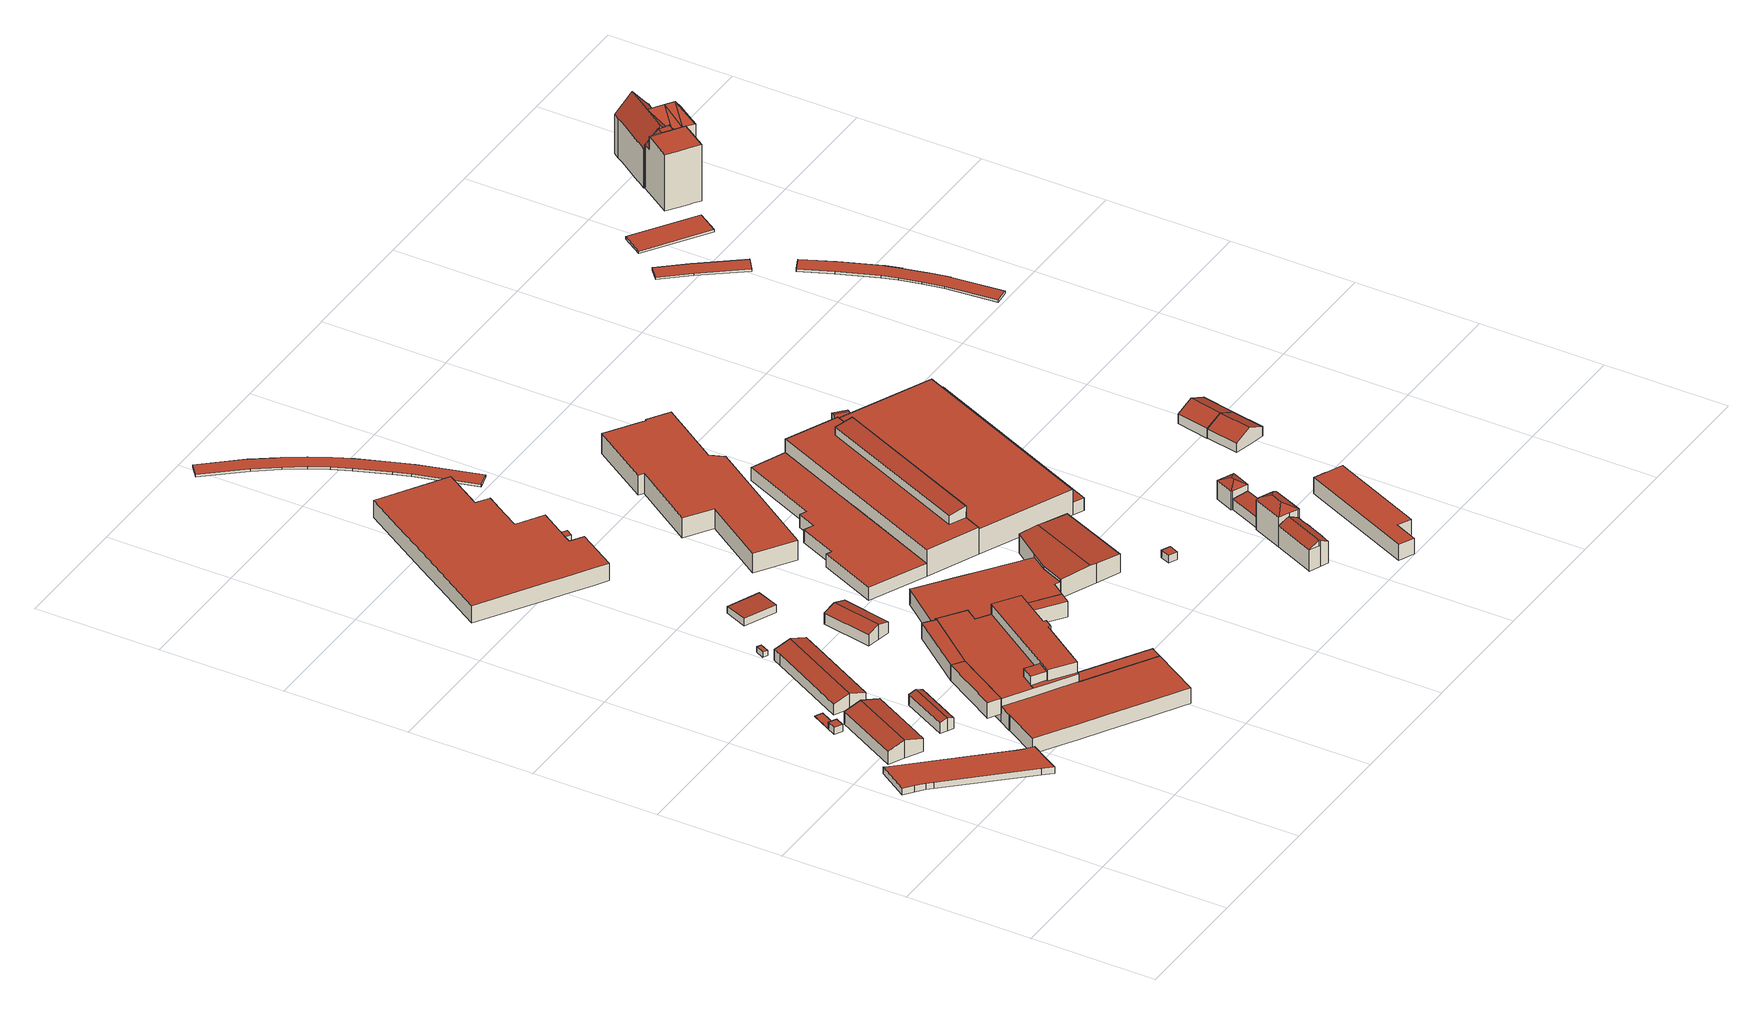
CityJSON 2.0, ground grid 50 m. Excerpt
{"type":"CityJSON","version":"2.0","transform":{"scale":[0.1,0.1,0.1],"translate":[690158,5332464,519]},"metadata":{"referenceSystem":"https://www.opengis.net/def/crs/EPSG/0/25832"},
"CityObjects":{
"building1":{"type":"Building","attributes":{"Gemeindeschluessel":"09162000","HoeheDach":"523.817","HoeheGrund":"521.125","Methode":"1000","NiedrigsteTraufeDesGebaeudes":"523.817","Geometrietyp2DReferenz":"3000","function":"51009_1610","roofType":"1000","measuredHeight":2.69},"geometry":[{"type":"MultiSurface","lod":"2","boundaries":[[[0,1,2,3]],[[4,5,6,7,8,9]],[[10,11,12,13]],[[14,15,16,17]],[[5,4,18,19,20,14,17,10,13,21,22,0,3,23,6]],[[3,2,24,23]],[[20,25,15,14]],[[19,26,25,20]],[[16,15,25,26,27,9,8,7,24,2,1,28,29,12,11]],[[23,24,7,6]],[[21,29,28,22]],[[18,4,9,27,26,19]],[[17,16,11,10]],[[22,28,1,0]],[[13,12,29,21]]],"semantics":{"surfaces":[{"type":"WallSurface"},{"type":"GroundSurface"},{"type":"RoofSurface"}],"values":[0,0,0,0,1,0,0,0,2,0,0,0,0,0,0]}}]},
"building2":{"type":"Building","attributes":{"Gemeindeschluessel":"09162000","HoeheDach":"531.596","HoeheGrund":"523.796","Methode":"1000","NiedrigsteTraufeDesGebaeudes":"529.296","Geometrietyp2DReferenz":"3000","function":"31001_2000","roofType":"3100","measuredHeight":7.8,"storeysAboveGround":1},"geometry":[{"type":"MultiSurface","lod":"2","boundaries":[[[30,31,32,33]],[[33,32,34,35]],[[36,37,38,39]],[[38,37,34,32]],[[35,34,37,36]],[[31,40,38,32]],[[39,41,30,33,35,36]],[[41,40,31,30]],[[39,38,40,41]]],"semantics":{"surfaces":[{"type":"WallSurface"},{"type":"RoofSurface"},{"type":"GroundSurface"}],"values":[0,0,0,1,0,1,2,0,0]}}]},
"building3":{"type":"Building","attributes":{"Gemeindeschluessel":"09162000","HoeheDach":"527.045","HoeheGrund":"523.900","Methode":"9999","NiedrigsteTraufeDesGebaeudes":"524.150","Geometrietyp2DReferenz":"3000","function":"31001_2000","roofType":"1000","measuredHeight":3.15},"geometry":[{"type":"MultiSurface","lod":"2","boundaries":[[[42,43,44,45,46,47]],[[47,46,48,49]],[[50,51,45,44]],[[44,43,52,50]],[[49,53,42,47]],[[53,52,43,42]],[[49,48,51,50,52,53]],[[46,45,51,48]]],"semantics":{"surfaces":[{"type":"WallSurface"},{"type":"RoofSurface"},{"type":"GroundSurface"}],"values":[0,0,0,1,2,0,0,1]}}]},
"building4":{"type":"Building","attributes":{"Gemeindeschluessel":"09162000","HoeheDach":"529.094","HoeheGrund":"523.694","Methode":"1000","NiedrigsteTraufeDesGebaeudes":"528.094","Geometrietyp2DReferenz":"3000","function":"31001_2000","roofType":"3100","measuredHeight":5.4,"storeysAboveGround":1},"geometry":[{"type":"MultiSurface","lod":"2","boundaries":[[[54,55,56,57]],[[58,56,55,59]],[[60,61,58,59,62,63]],[[63,57,64,60]],[[56,65,64,57]],[[61,65,56,58]],[[62,54,57,63]],[[60,64,65,61]],[[59,55,54,62]]],"semantics":{"surfaces":[{"type":"RoofSurface"},{"type":"WallSurface"},{"type":"GroundSurface"}],"values":[0,1,2,1,0,1,1,1,1]}}]},
"building5":{"type":"Building","attributes":{"Gemeindeschluessel":"09162000","HoeheDach":"530.430","HoeheGrund":"523.831","Methode":"2000","NiedrigsteTraufeDesGebaeudes":"528.263","Geometrietyp2DReferenz":"3000","function":"31001_2000","roofType":"3100","measuredHeight":6.6,"storeysAboveGround":1},"geometry":[{"type":"MultiSurface","lod":"2","boundaries":[[[66,67,68,69,70,71,72,73]],[[66,73,74,75,76]],[[71,77,78,72]],[[67,79,80,68]],[[74,78,77,81,75]],[[72,78,74,73]],[[81,77,71,70,69,82]],[[79,76,75,81,82,80]],[[79,67,66,76]],[[68,80,82,69]]],"semantics":{"surfaces":[{"type":"GroundSurface"},{"type":"WallSurface"},{"type":"RoofSurface"}],"values":[0,1,1,1,2,1,1,2,1,1]}}]},
"building6":{"type":"Building","attributes":{"Gemeindeschluessel":"09162000","HoeheDach":"529.901","HoeheGrund":"523.280","Methode":"1000","NiedrigsteTraufeDesGebaeudes":"529.901","Geometrietyp2DReferenz":"3000","function":"51009_1610","roofType":"1000","measuredHeight":6.62},"geometry":[{"type":"MultiSurface","lod":"2","boundaries":[[[83,84,85,86,87,88]],[[89,86,85,90]],[[88,87,86,89,91,92]],[[90,85,84,93]],[[93,94,92,91,89,90]],[[94,93,84,83,88,92]]],"semantics":{"surfaces":[{"type":"RoofSurface"},{"type":"WallSurface"},{"type":"GroundSurface"}],"values":[0,1,1,1,2,1]}}]},
"building7":{"type":"Building","attributes":{"Gemeindeschluessel":"09162000","HoeheDach":"526.306","HoeheGrund":"523.980","Methode":"3100","NiedrigsteTraufeDesGebaeudes":"526.306","Geometrietyp2DReferenz":"3000","function":"31001_2000","roofType":"1000","measuredHeight":2.33},"geometry":[{"type":"MultiSurface","lod":"2","boundaries":[[[95,96,97,98]],[[99,100,96,95]],[[100,101,97,96]],[[102,99,95,98]],[[101,102,98,97]],[[102,101,100,99]]],"semantics":{"surfaces":[{"type":"GroundSurface"},{"type":"WallSurface"},{"type":"RoofSurface"}],"values":[0,1,1,1,1,2]}}]},
"building8":{"type":"Building","attributes":{"Gemeindeschluessel":"09162000","HoeheDach":"529.915","HoeheGrund":"523.300","Methode":"1000","NiedrigsteTraufeDesGebaeudes":"529.915","Geometrietyp2DReferenz":"3000","function":"51009_1610","roofType":"1000","measuredHeight":6.62},"geometry":[{"type":"MultiSurface","lod":"2","boundaries":[[[103,104,105,106,107,108]],[[86,109,108,107,110,89]],[[90,89,110,107,106,105]],[[85,104,103,108,109,86]],[[90,85,86,89]],[[105,104,85,90]]],"semantics":{"surfaces":[{"type":"WallSurface"},{"type":"GroundSurface"},{"type":"RoofSurface"}],"values":[0,0,1,2,0,0]}}]},
"building9":{"type":"Building","attributes":{"Gemeindeschluessel":"09162000","HoeheDach":"526.394","HoeheGrund":"519.720","Methode":"1000","NiedrigsteTraufeDesGebaeudes":"526.394","Geometrietyp2DReferenz":"3000","function":"51009_1610","roofType":"1000","measuredHeight":6.67},"geometry":[{"type":"MultiSurface","lod":"2","boundaries":[[[111,112,113,114]],[[115,116,117,118,119,120]],[[120,119,121,122]],[[118,117,123,113,112,121,119]],[[116,124,114,113,123,117]],[[124,116,115,120,122,111,114]],[[122,121,112,111]]],"semantics":{"surfaces":[{"type":"WallSurface"},{"type":"RoofSurface"},{"type":"GroundSurface"}],"values":[0,0,0,1,0,2,0]}}]},
"building10":{"type":"Building","attributes":{"Gemeindeschluessel":"09162000","HoeheDach":"533.976","HoeheGrund":"520.070","Methode":"1000","NiedrigsteTraufeDesGebaeudes":"533.976","Geometrietyp2DReferenz":"3000","function":"31001_9998","roofType":"1000","measuredHeight":13.91},"geometry":[{"type":"MultiSurface","lod":"2","boundaries":[[[125,126,127,128,129,130,131,132,133]],[[134,135,136,137,138,139,140,141,142]],[[130,137,136,131]],[[128,139,138,129]],[[131,136,135,132]],[[127,140,139,128]],[[126,141,140,127]],[[125,142,141,126]],[[129,138,137,130]],[[133,134,142,125]],[[132,135,134,133]]],"semantics":{"surfaces":[{"type":"GroundSurface"},{"type":"RoofSurface"},{"type":"WallSurface"}],"values":[0,1,2,2,2,2,2,2,2,2,2]}}]},
"building11":{"type":"Building","attributes":{"Gemeindeschluessel":"09162000","HoeheDach":"533.303","HoeheGrund":"519.836","Methode":"2000","NiedrigsteTraufeDesGebaeudes":"526.379","Geometrietyp2DReferenz":"3000","function":"31001_9998","roofType":"1000","measuredHeight":13.47,"storeysAboveGround":2},"geometry":[{"type":"MultiSurface","lod":"2","boundaries":[[[143,144,145,146,147]],[[148,149,150,151]],[[152,153,154,155,156,157,158,159,160,161,162,163,164,165]],[[145,166,167,168,169,170,171,172,173,146]],[[174,175,176,177]],[[178,179,180,181,182,183]],[[184,185,186,187]],[[188,189,190,181,182,181,180,191,192,193,194,195,196,197,198,199,200,201,202,203,204,205]],[[206,207,208,117,209,210,211,212,213,119]],[[214,204,203,215]],[[189,216,217,190]],[[218,219,215,203,202,201]],[[220,194,193,221]],[[222,223,184,187,224,148,151]],[[225,196,195,226]],[[227,228,229,223,222,151,150,145,144]],[[163,162,161,160,159,158,117,208,207,206,119,229,228,227,144,143,230,164]],[[231,197,196,225]],[[221,193,192,232]],[[225,226,220,221,232,233,179,178,183,178,234,235,186,185,236,213,212,211,210,209,157,156,155,154,153,152,165,237,147,146,173,172,171,170,238,239,240,214,215,219,218,241,242,243,231]],[[200,199,198,197,231,243,242,241,218,201]],[[244,216,189,188,205,245]],[[165,164,230,237]],[[179,233,232,192,191,180]],[[237,230,143,147]],[[224,187,186,235,234,178,183,182,181,246,247,175,174]],[[229,119,213,236,185,184,223]],[[169,248,249,245,205,204,214,240,239,238,170]],[[190,217,246,181]],[[250,176,175,247]],[[150,149,250,247,246,217,216,244,245,249,248,169,168,167,166,145]],[[224,174,177,149,148]],[[226,195,194,220]],[[209,117,158,157]],[[149,177,176,250]]],"semantics":{"surfaces":[{"type":"WallSurface"},{"type":"RoofSurface"},{"type":"GroundSurface"}],"values":[0,0,0,0,1,0,0,1,0,0,0,0,0,1,0,0,1,0,0,2,0,0,0,0,0,0,0,0,0,0,1,0,0,0,0]}}]},
"building12":{"type":"Building","attributes":{"Gemeindeschluessel":"09162000","HoeheDach":"530.030","HoeheGrund":"523.673","Methode":"2000","NiedrigsteTraufeDesGebaeudes":"528.350","Geometrietyp2DReferenz":"3000","function":"31001_2000","roofType":"3100","measuredHeight":6.36,"storeysAboveGround":1},"geometry":[{"type":"MultiSurface","lod":"2","boundaries":[[[251,252,253,254]],[[255,256,257,258,259,260]],[[257,261,251,258]],[[260,253,252,255]],[[256,262,261,257]],[[255,252,262,256]],[[259,254,253,260]],[[258,251,254,259]],[[261,262,252,251]]],"semantics":{"surfaces":[{"type":"RoofSurface"},{"type":"GroundSurface"},{"type":"WallSurface"}],"values":[0,1,2,2,2,2,2,2,0]}}]},
"building13":{"type":"Building","attributes":{"Gemeindeschluessel":"09162000","HoeheDach":"527.227","HoeheGrund":"524.027","Methode":"1000","NiedrigsteTraufeDesGebaeudes":"526.727","Geometrietyp2DReferenz":"3000","function":"31001_2000","roofType":"2100","measuredHeight":3.2,"storeysAboveGround":1},"geometry":[{"type":"MultiSurface","lod":"2","boundaries":[[[263,264,265,266]],[[267,268,264,263]],[[269,270,268,267]],[[266,265,270,269]],[[270,265,264,268]],[[267,263,266,269]]],"semantics":{"surfaces":[{"type":"WallSurface"},{"type":"RoofSurface"},{"type":"GroundSurface"}],"values":[0,0,0,0,1,2]}}]},
"building14":{"type":"Building","attributes":{"Gemeindeschluessel":"09162000","HoeheDach":"530.748","HoeheGrund":"523.430","Methode":"1000","NiedrigsteTraufeDesGebaeudes":"530.748","Geometrietyp2DReferenz":"3000","function":"31001_9998","roofType":"1000","measuredHeight":7.32},"geometry":[{"type":"MultiSurface","lod":"2","boundaries":[[[271,272,273,274,275,276,277,278]],[[279,280,281,282,283,284,278,277,276,275,285,286,287,288,289,290,291,292,293,294,295,296,297,298,299,300]],[[301,290,289,302]],[[303,304,305,306,282,281,280,279,300,307]],[[300,299,298,297,296,308,309,310,311,307]],[[312,283,282,306]],[[313,286,285,314]],[[291,315,316,292]],[[284,283,312,317,271,278]],[[316,318,319,294,293,292]],[[314,285,275,274]],[[319,318,316,315,301,302,320,321,313,314,274,273,272,271,317,312,306,305,304,303,307,311,310,309,308,322]],[[320,302,289,288]],[[308,296,295,322]],[[315,291,290,301]],[[321,287,286,313]],[[287,321,320,288]],[[322,295,294,319]]],"semantics":{"surfaces":[{"type":"WallSurface"},{"type":"RoofSurface"},{"type":"GroundSurface"}],"values":[0,1,0,0,0,0,0,0,0,0,0,2,0,0,0,0,0,0]}}]},
"building15":{"type":"Building","attributes":{"Gemeindeschluessel":"09162000","HoeheDach":"529.640","HoeheGrund":"523.609","Methode":"2000","NiedrigsteTraufeDesGebaeudes":"529.640","Geometrietyp2DReferenz":"3000","function":"31001_2000","roofType":"1000","measuredHeight":6.03},"geometry":[{"type":"MultiSurface","lod":"2","boundaries":[[[323,324,325,326]],[[327,328,329,330]],[[325,328,327,326]],[[324,329,328,325]],[[323,330,329,324]],[[326,327,330,323]]],"semantics":{"surfaces":[{"type":"GroundSurface"},{"type":"RoofSurface"},{"type":"WallSurface"}],"values":[0,1,2,2,2,2]}}]},
"building16":{"type":"Building","attributes":{"Gemeindeschluessel":"09162000","HoeheDach":"526.392","HoeheGrund":"519.900","Methode":"1000","NiedrigsteTraufeDesGebaeudes":"526.392","Geometrietyp2DReferenz":"3000","function":"51009_1610","roofType":"1000","measuredHeight":6.49},"geometry":[{"type":"MultiSurface","lod":"2","boundaries":[[[331,193,192,332,180]],[[333,334,335,336,337]],[[180,332,192,336,335,334]],[[337,193,331,333]],[[193,337,336,192]],[[333,331,180,334]]],"semantics":{"surfaces":[{"type":"RoofSurface"},{"type":"GroundSurface"},{"type":"WallSurface"}],"values":[0,1,2,2,2,2]}}]},
"building17":{"type":"Building","attributes":{"Gemeindeschluessel":"09162000","HoeheDach":"525.441","HoeheGrund":"523.562","Methode":"1000","NiedrigsteTraufeDesGebaeudes":"525.441","Geometrietyp2DReferenz":"3000","function":"31001_2000","roofType":"1000","measuredHeight":1.88},"geometry":[{"type":"MultiSurface","lod":"2","boundaries":[[[338,339,340,341]],[[340,339,342,343]],[[344,345,338,341]],[[344,343,342,345]],[[341,340,343,344]],[[345,342,339,338]]],"semantics":{"surfaces":[{"type":"WallSurface"},{"type":"RoofSurface"},{"type":"GroundSurface"}],"values":[0,1,2,0,0,0]}}]},
"building18":{"type":"Building","attributes":{"Gemeindeschluessel":"09162000","HoeheDach":"525.509","HoeheGrund":"524.509","Methode":"1000","NiedrigsteTraufeDesGebaeudes":"525.509","Geometrietyp2DReferenz":"3000","function":"53001_1800","roofType":"1000","measuredHeight":1},"geometry":[{"type":"MultiSurface","lod":"2","boundaries":[[[346,347,348,349]],[[350,351,347,346]],[[352,353,354,355,356,357,358,359,360,361,362,363,364,365,366,367,368,348,347,351,369,370,371,372,373]],[[374,361,360,375]],[[376,368,367,377]],[[378,358,357,379]],[[380,363,362,381]],[[382,371,370,383]],[[383,370,369,384]],[[385,365,364,386]],[[387,388,352,373]],[[389,356,355,390]],[[377,367,366,391]],[[392,375,360,359]],[[393,354,353,394]],[[391,366,365,385]],[[350,384,369,351]],[[390,355,354,393]],[[388,387,395,382,383,384,350,346,349,376,377,391,385,386,380,381,374,375,392,378,379,389,390,393,394]],[[386,364,363,380]],[[392,359,358,378]],[[395,372,371,382]],[[388,394,353,352]],[[379,357,356,389]],[[387,373,372,395]],[[349,348,368,376]],[[381,362,361,374]]],"semantics":{"surfaces":[{"type":"WallSurface"},{"type":"RoofSurface"},{"type":"GroundSurface"}],"values":[0,0,1,0,0,0,0,0,0,0,0,0,0,0,0,0,0,0,2,0,0,0,0,0,0,0,0]}}]},
"building19":{"type":"Building","attributes":{"Gemeindeschluessel":"09162000","HoeheDach":"525.583","HoeheGrund":"520.100","Methode":"2000","NiedrigsteTraufeDesGebaeudes":"525.583","Geometrietyp2DReferenz":"3000","function":"31001_9998","roofType":"1000","measuredHeight":5.48,"storeysAboveGround":1},"geometry":[{"type":"MultiSurface","lod":"2","boundaries":[[[396,397,398,399,400,401,402,403,404,405,406,407,408,409]],[[410,409,408,411]],[[411,408,407,412]],[[413,414,415,416,417,400,399,398,397,396]],[[418,405,404,419]],[[420,403,402,421]],[[402,401,422,421]],[[416,415,414,413,410,411,412,423,418,419,420,421,422,417]],[[422,401,400,417]],[[413,396,409,410]],[[407,406,405,418,423,412]],[[404,403,420,419]]],"semantics":{"surfaces":[{"type":"RoofSurface"},{"type":"WallSurface"},{"type":"GroundSurface"}],"values":[0,1,1,1,1,1,1,2,1,1,1,1]}}]},
"building20":{"type":"Building","attributes":{"Gemeindeschluessel":"09162000","HoeheDach":"528.480","HoeheGrund":"519.929","Methode":"2000","NiedrigsteTraufeDesGebaeudes":"527.783","Geometrietyp2DReferenz":"3000","function":"31001_9998","roofType":"3100","measuredHeight":8.55},"geometry":[{"type":"MultiSurface","lod":"2","boundaries":[[[424,425,426,427]],[[428,429,430,431]],[[432,433,424,427,434,428,431,435,436]],[[437,438,439,440,441,430,429]],[[434,442,437,429,428]],[[427,426,442,434]],[[433,443,425,424]],[[442,426,425,443,438,437]],[[432,439,438,443,433]],[[435,441,440,436]],[[436,440,439,432]],[[431,430,441,435]]],"semantics":{"surfaces":[{"type":"WallSurface"},{"type":"GroundSurface"},{"type":"RoofSurface"}],"values":[0,0,1,2,0,0,0,2,0,0,0,0]}}]},
"building21":{"type":"Building","attributes":{"Gemeindeschluessel":"09162000","HoeheDach":"531.970","HoeheGrund":"523.610","Methode":"2000","NiedrigsteTraufeDesGebaeudes":"531.970","Geometrietyp2DReferenz":"3000","function":"31001_9998","roofType":"1000","measuredHeight":8.36,"storeysAboveGround":1},"geometry":[{"type":"MultiSurface","lod":"2","boundaries":[[[444,445,446,447]],[[448,449,450,451]],[[452,453,454,455]],[[453,456,457,458,450,449,459,460,446,445,461,454]],[[462,459,449,448]],[[463,456,453,452]],[[447,446,460,464]],[[465,458,457,466]],[[464,460,459,462]],[[455,454,461,467]],[[467,461,445,444]],[[451,450,458,465]],[[466,457,456,463]],[[455,467,444,447,464,462,448,451,465,466,463,452]]],"semantics":{"surfaces":[{"type":"WallSurface"},{"type":"RoofSurface"},{"type":"GroundSurface"}],"values":[0,0,0,1,0,0,0,0,0,0,0,0,0,2]}}]},
"building22":{"type":"Building","attributes":{"Gemeindeschluessel":"09162000","HoeheDach":"523.278","HoeheGrund":"520.000","Methode":"1000","NiedrigsteTraufeDesGebaeudes":"523.278","Geometrietyp2DReferenz":"3000","function":"31001_2000","roofType":"1000","measuredHeight":3.28},"geometry":[{"type":"MultiSurface","lod":"2","boundaries":[[[468,469,470,471]],[[472,473,474,475]],[[469,474,473,470]],[[471,472,475,468]],[[475,474,469,468]],[[471,470,473,472]]],"semantics":{"surfaces":[{"type":"WallSurface"},{"type":"RoofSurface"},{"type":"GroundSurface"}],"values":[0,0,1,2,0,0]}}]},
"building23":{"type":"Building","attributes":{"Gemeindeschluessel":"09162000","HoeheDach":"531.234","HoeheGrund":"519.940","Methode":"1000","NiedrigsteTraufeDesGebaeudes":"528.867","Geometrietyp2DReferenz":"3000","function":"31001_9998","roofType":"3100","measuredHeight":11.29,"storeysAboveGround":2},"geometry":[{"type":"MultiSurface","lod":"2","boundaries":[[[476,477,478,479]],[[480,481,482,483]],[[484,483,482,485,486,487]],[[488,483,484]],[[489,490,491,480,488,484,487]],[[492,493,491,490]],[[479,478,494,495]],[[491,493,496,497,498,499,500,494,478,477,481,480]],[[501,498,497,502]],[[503,496,493,492]],[[504,500,499,505]],[[505,499,498,501]],[[495,494,500,504]],[[495,504,505,501,502,503,492,490,489,487,486,485,506,476,479]],[[481,477,476,506,485,482]],[[502,497,496,503]],[[488,480,483]]],"semantics":{"surfaces":[{"type":"WallSurface"},{"type":"RoofSurface"},{"type":"GroundSurface"}],"values":[0,1,0,1,0,0,0,1,0,0,0,0,0,2,0,0,0]}}]},
"building24":{"type":"Building","attributes":{"Gemeindeschluessel":"09162000","HoeheDach":"536.190","HoeheGrund":"520.031","Methode":"2000","NiedrigsteTraufeDesGebaeudes":"530.810","Geometrietyp2DReferenz":"3000","function":"31001_9998","roofType":"1000","measuredHeight":16.16,"storeysAboveGround":2},"geometry":[{"type":"MultiSurface","lod":"2","boundaries":[[[507,508,509,510]],[[511,512,513,514,515,516]],[[517,513,512,518]],[[519,515,514,520,521,522,523,524]],[[510,509,521,520]],[[525,526,527,528]],[[529,530,526,525]],[[518,528,527,519,524,517]],[[523,522,508,507]],[[518,512,511,529,525,528]],[[517,524,523,507,510,520,514,513]],[[511,516,530,529]],[[522,521,509,508]],[[519,527,526,530,516,515]]],"semantics":{"surfaces":[{"type":"WallSurface"},{"type":"GroundSurface"},{"type":"RoofSurface"}],"values":[0,0,0,0,0,0,0,0,0,1,2,0,2,2]}}]},
"building25":{"type":"Building","attributes":{"Gemeindeschluessel":"09162000","HoeheDach":"534.730","HoeheGrund":"519.960","Methode":"2000","NiedrigsteTraufeDesGebaeudes":"532.452","Geometrietyp2DReferenz":"3000","function":"31001_9998","roofType":"3200","measuredHeight":14.77,"storeysAboveGround":3},"geometry":[{"type":"MultiSurface","lod":"2","boundaries":[[[531,532,533,534,535,536,537,538,539,540,541,542]],[[532,543,544,533]],[[545,546,540,539,538,547]],[[548,549,545,547,550,551]],[[552,553,542,541,540,546]],[[542,553,554,531]],[[555,556,544,548,551]],[[535,555,551,536]],[[537,550,547,538]],[[533,544,556,534]],[[536,551,550,537]],[[549,552,546,545]],[[534,556,555,535]],[[544,543,554,553,552,549,548]],[[531,554,543,532]]],"semantics":{"surfaces":[{"type":"GroundSurface"},{"type":"WallSurface"},{"type":"RoofSurface"}],"values":[0,1,1,2,1,1,2,1,1,1,1,2,1,2,1]}}]},
"building26":{"type":"Building","attributes":{"Gemeindeschluessel":"09162000","HoeheDach":"525.233","HoeheGrund":"520.040","Methode":"1000","NiedrigsteTraufeDesGebaeudes":"524.513","Geometrietyp2DReferenz":"3000","function":"31001_9998","roofType":"1000","measuredHeight":5.19,"storeysAboveGround":1},"geometry":[{"type":"MultiSurface","lod":"2","boundaries":[[[540,557,558,538]],[[540,538,559,560,561,562]],[[558,563,564,560,559,538]],[[565,566,562,561,560,564]],[[540,562,566,557]],[[557,566,565,564,563,558]]],"semantics":{"surfaces":[{"type":"WallSurface"},{"type":"GroundSurface"},{"type":"RoofSurface"}],"values":[0,1,0,0,0,2]}}]},
"building27":{"type":"Building","attributes":{"Gemeindeschluessel":"09162000","HoeheDach":"529.681","HoeheGrund":"519.990","Methode":"2000","NiedrigsteTraufeDesGebaeudes":"527.851","Geometrietyp2DReferenz":"3000","function":"31001_9998","roofType":"3200","measuredHeight":9.69,"storeysAboveGround":2},"geometry":[{"type":"MultiSurface","lod":"2","boundaries":[[[567,568,569,570,571,572]],[[573,574,575,569]],[[576,577,574,573,578]],[[579,562,576,580,581,560]],[[560,581,567,572]],[[578,573,569,568]],[[582,583,562,579,560,572,571,570,584]],[[581,580,576,578,568,567]],[[570,569,575,584]],[[583,582,584,575,574,577]],[[583,577,576,562]]],"semantics":{"surfaces":[{"type":"WallSurface"},{"type":"RoofSurface"},{"type":"GroundSurface"}],"values":[0,1,1,0,0,1,2,1,0,0,0]}}]},
"building28":{"type":"Building","attributes":{"Gemeindeschluessel":"09162000","HoeheDach":"526.242","HoeheGrund":"519.520","Methode":"1000","NiedrigsteTraufeDesGebaeudes":"526.242","Geometrietyp2DReferenz":"3000","function":"31001_2000","roofType":"1000","measuredHeight":6.72},"geometry":[{"type":"MultiSurface","lod":"2","boundaries":[[[585,586,587,588,589,590]],[[591,592,593,594,595,596,597,598,587,586,585]],[[599,595,594,600]],[[599,600,601,602,603,590,589,588,604,605,606]],[[603,591,585,590]],[[603,602,592,591]],[[601,600,594,593,592,602]],[[597,596,606,605,604,598]],[[588,587,598,604]],[[606,596,595,599]]],"semantics":{"surfaces":[{"type":"WallSurface"},{"type":"RoofSurface"},{"type":"GroundSurface"}],"values":[0,1,0,2,0,0,0,0,0,0]}}]},
"building29":{"type":"Building","attributes":{"Gemeindeschluessel":"09162000","HoeheDach":"525.241","HoeheGrund":"519.920","Methode":"1000","NiedrigsteTraufeDesGebaeudes":"525.241","Geometrietyp2DReferenz":"3000","function":"51009_1610","roofType":"1000","measuredHeight":5.32},"geometry":[{"type":"MultiSurface","lod":"2","boundaries":[[[607,608,609,610,611,612]],[[613,614,615,616,617,618]],[[612,611,610,616,615,614]],[[609,608,618,617,616,610]],[[618,608,607,613]],[[613,607,612,614]]],"semantics":{"surfaces":[{"type":"RoofSurface"},{"type":"GroundSurface"},{"type":"WallSurface"}],"values":[0,1,2,2,2,2]}}]},
"building30":{"type":"Building","attributes":{"Gemeindeschluessel":"09162000","HoeheDach":"523.280","HoeheGrund":"520.060","Methode":"1000","NiedrigsteTraufeDesGebaeudes":"522.531","Geometrietyp2DReferenz":"3000","function":"31001_2000","roofType":"3100","measuredHeight":3.22},"geometry":[{"type":"MultiSurface","lod":"2","boundaries":[[[619,620,621,622]],[[623,624,620,619,625,626]],[[627,628,623,626]],[[628,629,624,623]],[[629,621,620,624]],[[630,627,626,625,619,622]],[[627,630,622,621,629,628]]],"semantics":{"surfaces":[{"type":"WallSurface"},{"type":"RoofSurface"},{"type":"GroundSurface"}],"values":[0,0,0,1,1,2,0]}}]},
"building31":{"type":"Building","attributes":{"Gemeindeschluessel":"09162000","HoeheDach":"527.150","HoeheGrund":"519.980","Methode":"1000","NiedrigsteTraufeDesGebaeudes":"523.934","Geometrietyp2DReferenz":"3000","function":"31001_2000","roofType":"3100","measuredHeight":7.17},"geometry":[{"type":"MultiSurface","lod":"2","boundaries":[[[631,632,633,634]],[[635,636,637,638]],[[639,632,631,640,638,637]],[[634,641,635,638,640,631]],[[633,632,639,642]],[[641,634,633,642,636,635]],[[642,639,637,636]]],"semantics":{"surfaces":[{"type":"WallSurface"},{"type":"GroundSurface"},{"type":"RoofSurface"}],"values":[0,0,0,1,2,0,2]}}]},
"building32":{"type":"Building","attributes":{"Gemeindeschluessel":"09162000","HoeheDach":"527.135","HoeheGrund":"519.950","Methode":"1000","NiedrigsteTraufeDesGebaeudes":"523.951","Geometrietyp2DReferenz":"3000","function":"31001_2000","roofType":"3100","measuredHeight":7.18},"geometry":[{"type":"MultiSurface","lod":"2","boundaries":[[[643,644,645,646,647,648]],[[645,649,650,646]],[[639,651,650,649]],[[651,652,648,647,646,650]],[[648,652,653,643]],[[653,652,651,639]],[[644,643,653,639,649,645]]],"semantics":{"surfaces":[{"type":"GroundSurface"},{"type":"WallSurface"},{"type":"RoofSurface"}],"values":[0,1,2,1,1,2,1]}}]},
"building33":{"type":"Building","attributes":{"Gemeindeschluessel":"09162000","HoeheDach":"523.860","HoeheGrund":"522.860","Methode":"1000","NiedrigsteTraufeDesGebaeudes":"523.860","Geometrietyp2DReferenz":"3000","function":"53001_1800","roofType":"1000","measuredHeight":1},"geometry":[{"type":"MultiSurface","lod":"2","boundaries":[[[654,655,656,657]],[[658,659,655,654]],[[660,661,662,663]],[[659,658,664,665]],[[665,664,661,660]],[[654,657,666,662,661,664,658]],[[667,666,657,656]],[[656,655,659,665,660,663,667]],[[663,662,666,667]]],"semantics":{"surfaces":[{"type":"WallSurface"},{"type":"RoofSurface"},{"type":"GroundSurface"}],"values":[0,0,0,0,0,1,0,2,0]}}]},
"building34":{"type":"Building","attributes":{"Gemeindeschluessel":"09162000","HoeheDach":"523.857","HoeheGrund":"522.857","Methode":"2000","NiedrigsteTraufeDesGebaeudes":"523.857","Geometrietyp2DReferenz":"3000","function":"53001_1800","roofType":"1000","measuredHeight":1},"geometry":[{"type":"MultiSurface","lod":"2","boundaries":[[[668,669,670,671]],[[672,673,669,668]],[[674,675,676,677]],[[678,679,680,681]],[[682,683,673,672]],[[680,684,685,681]],[[679,676,675,686,687,688,689,690,691,692,682,672,668,671,693,694,695,684,680]],[[691,696,697,692]],[[698,688,687,699]],[[671,670,700,693]],[[695,701,685,684]],[[702,686,675,674]],[[698,699,702,674,677,678,681,685,701,703,700,670,669,673,683,697,696,704,705]],[[677,676,679,678]],[[694,703,701,695]],[[693,700,703,694]],[[692,697,683,682]],[[690,704,696,691]],[[699,687,686,702]],[[689,705,704,690]],[[698,705,689,688]]],"semantics":{"surfaces":[{"type":"WallSurface"},{"type":"RoofSurface"},{"type":"GroundSurface"}],"values":[0,0,0,0,0,0,1,0,0,0,0,0,2,0,0,0,0,0,0,0,0]}}]},
"building35":{"type":"Building","attributes":{"Gemeindeschluessel":"09162000","HoeheDach":"524.170","HoeheGrund":"523.819","Methode":"2000","NiedrigsteTraufeDesGebaeudes":"524.170","Geometrietyp2DReferenz":"3000","function":"53001_1800","roofType":"1000","measuredHeight":0.351},"geometry":[{"type":"MultiSurface","lod":"2","boundaries":[[[706,707,708,709]],[[710,711,712,713]],[[706,709,710,713]],[[712,711,708,707]],[[709,708,711,710]],[[713,712,707,706]]],"semantics":{"surfaces":[{"type":"WallSurface"},{"type":"GroundSurface"},{"type":"RoofSurface"}],"values":[0,0,1,2,0,0]}}]},
"building36":{"type":"Building","attributes":{"Gemeindeschluessel":"09162000","HoeheDach":"543.061","HoeheGrund":"519.230","Methode":"1000","NiedrigsteTraufeDesGebaeudes":"537.596","Geometrietyp2DReferenz":"3000","function":"31001_9998","roofType":"1000","measuredHeight":23.83,"storeysAboveGround":8},"geometry":[{"type":"MultiSurface","lod":"2","boundaries":[[[714,715,716,717,718,719,720,721,722]],[[723,724,725,726,727,728,729,730,731,732,733]],[[734,722,721,733,732,735,736]],[[737,738,739,740,741,717,716,742,743]],[[726,725,719,718]],[[719,725,724,723,720]],[[720,723,733,721]],[[728,727,741,740]],[[739,738,737,744,745,746,736,735,732,731,730,729,728,740]],[[717,741,727,726,718]],[[746,745,744,737,743,747,748,749,734,736]],[[749,748,747,743,742,716,715,714,722,734]]],"semantics":{"surfaces":[{"type":"WallSurface"},{"type":"RoofSurface"},{"type":"GroundSurface"}],"values":[0,0,0,0,0,1,1,0,2,1,0,1]}}]},
"building37":{"type":"Building","attributes":{"Gemeindeschluessel":"09162000","HoeheDach":"543.551","HoeheGrund":"519.340","Methode":"2000","NiedrigsteTraufeDesGebaeudes":"522.020","Geometrietyp2DReferenz":"3000","function":"31001_9998","roofType":"3100","measuredHeight":24.21,"storeysAboveGround":5},"geometry":[{"type":"MultiSurface","lod":"2","boundaries":[[[750,751,752,753,754,755,756,757,758,759]],[[760,761,762,763]],[[764,765,766]],[[764,767,768,769,765]],[[770,771,772,773,774,775,776,777]],[[778,779,780,781]],[[755,754,782,783]],[[779,784,785]],[[776,775,786,785,787,788,782,754,753,752,751,750]],[[789,768,767,790]],[[791,792,793,790,767,764,766,794,795,796]],[[788,797,798,799,783,782]],[[774,773,780,779,785,786,775]],[[800,795,794,784,779]],[[789,801,802,803,804,769,768]],[[805,806,807,808]],[[809,800,779,778]],[[777,776,750,759]],[[784,765,810,811,785]],[[798,797,806,805]],[[800,809,761,760,812,796,795]],[[769,804,803,813,814,810,765]],[[815,816,808,807,817,818]],[[801,789,790,793,792,791,796,812,760,763,819,772,771,770,777,759,758,757,756,755,783,799,798,805,808,816,815,820,821,822,823,802]],[[762,761,809,778,781]],[[811,810,814,813,803,802,823,822,821,820,815,818]],[[819,763,762,781,780,773,772]],[[811,818,817,807,806,797,788,787,785]],[[766,765,784,794]]],"semantics":{"surfaces":[{"type":"WallSurface"},{"type":"RoofSurface"},{"type":"GroundSurface"}],"values":[0,0,1,1,0,0,0,1,1,0,0,0,1,1,0,0,0,0,1,0,0,1,0,2,1,0,0,1,1]}}]}
},
"vertices":[
[400,588,21],[400,588,48],[417,571,48],[417,571,21],[385,413,21],[423,478,21],[458,536,21],[458,536,48],[423,478,48],[385,413,48],[8,808,21],[8,808,48],[88,931,48],[88,931,21],[76,753,21],[76,753,48],[46,780,48],[46,780,21],[383,416,21],[354,449,21],[95,733,21],[101,915,21],[122,892,21],[434,555,21],[434,555,48],[95,733,48],[354,449,48],[383,416,48],[122,892,48],[101,915,48],
[245,1177,48],[245,1177,103],[304,1145,126],[304,1145,48],[373,1109,103],[373,1109,48],[240,857,48],[240,857,103],[171,893,126],[171,893,48],[111,924,103],[111,924,48],
[262,1273,49],[262,1273,51],[219,1193,51],[219,1193,80],[201,1159,80],[201,1159,49],[171,1175,80],[171,1175,49],[189,1209,51],[189,1209,80],[231,1289,51],[231,1289,49],
[459,1041,91],[364,861,91],[389,848,101],[484,1028,101],[389,848,47],[364,861,47],[509,1015,47],[413,835,47],[459,1041,47],[484,1028,47],[509,1015,91],[413,835,91],
[333,1206,48],[275,1237,48],[442,1549,48],[460,1583,48],[519,1552,48],[577,1521,48],[559,1488,48],[391,1175,48],[391,1175,94],[334,1206,114],[333,1206,114],[577,1521,94],[559,1488,94],[275,1237,93],[442,1549,93],[519,1552,114],[460,1583,93],
[561,749,109],[577,739,109],[709,960,109],[664,992,109],[531,769,109],[530,767,109],[664,992,43],[709,960,43],[531,769,43],[530,767,43],[577,739,43],[561,749,43],
[450,1624,50],[469,1658,50],[486,1649,50],[468,1614,50],[450,1624,73],[469,1658,73],[486,1649,73],[468,1614,73],
[846,1196,109],[878,1171,109],[878,1171,43],[846,1196,43],[835,1206,43],[835,1206,109],[834,1205,109],[834,1205,43],
[871,622,7],[871,622,74],[1144,457,74],[1144,457,7],[1116,414,7],[1118,413,7],[1118,413,74],[1116,414,74],[842,579,74],[842,579,7],[850,590,74],[850,590,7],[1135,442,74],[1135,442,7],
[754,656,11],[1005,1024,11],[1101,959,11],[1003,814,11],[1012,808,11],[991,777,11],[982,783,11],[871,622,11],[850,590,11],[850,590,150],[871,622,150],[982,783,150],[991,777,150],[1012,808,150],[1003,814,150],[1101,959,150],[1005,1024,150],[754,656,150],
[547,688,74],[577,739,74],[577,739,107],[577,739,8],[547,688,8],[700,691,106],[700,691,107],[687,673,107],[687,673,106],[561,488,8],[617,455,8],[717,395,8],[872,302,8],[977,239,8],[1004,222,8],[1004,222,74],[977,239,74],[872,302,74],[717,395,74],[617,455,74],[561,488,74],[464,546,74],[464,546,8],[589,758,107],[617,805,107],[702,948,107],[709,960,107],[709,960,8],[702,948,8],[617,805,8],[589,758,8],[755,658,143],[786,703,143],[731,736,143],[700,691,143],[1005,1023,8],[1101,959,8],[1101,959,74],[1005,1023,74],[1005,1024,74],[1005,1024,8],[850,590,106],[850,590,8],[754,656,8],[754,656,106],[886,1178,74],[984,1107,74],[951,1059,74],[1129,1000,74],[1130,1000,74],[1273,895,74],[1309,945,74],[1332,935,74],[1371,1025,74],[1417,1088,74],[1266,1198,74],[1172,1267,74],[1120,1306,74],[1048,1358,74],[1048,1359,74],[1049,1359,74],[1036,1369,74],[884,1179,74],[843,579,74],[1003,482,74],[1091,429,74],[1118,413,8],[1091,429,8],[1003,482,8],[843,579,8],[842,579,8],[1036,1369,8],[1049,1359,8],[984,1107,107],[951,1059,107],[1048,1358,8],[1048,1359,8],[1309,945,8],[1273,895,8],[743,639,106],[842,580,106],[755,658,106],[1371,1025,8],[1332,935,8],[687,673,74],[743,639,74],[842,580,74],[548,687,74],[1417,1088,8],[1130,1000,8],[1129,1000,8],[786,703,8],[755,658,8],[842,580,8],[548,687,8],[845,1131,8],[878,1171,8],[884,1179,8],[1120,1306,8],[1172,1267,8],[1266,1198,8],[886,1178,107],[884,1179,107],[1005,1023,107],[786,703,107],[845,1131,107],[878,1171,107],[731,736,107],
[749,1330,110],[788,1530,110],[736,1540,94],[697,1340,94],[788,1530,47],[840,1519,47],[801,1320,47],[749,1330,47],[697,1340,47],[736,1540,47],[801,1320,94],[840,1519,94],
[623,1865,50],[623,1865,77],[751,1810,77],[751,1810,50],[583,1774,50],[583,1774,82],[711,1718,50],[711,1718,82],
[641,2510,44],[642,2511,44],[658,2537,44],[664,2547,44],[664,2547,117],[658,2537,117],[642,2511,117],[641,2510,117],[391,2448,117],[442,2416,117],[544,2353,117],[594,2322,117],[692,2478,117],[642,2510,117],[681,2573,117],[737,2662,117],[662,2709,117],[635,2726,117],[672,2786,117],[730,2879,117],[728,2880,117],[680,2910,117],[680,2911,117],[696,2937,117],[774,3062,117],[516,3224,117],[421,3072,117],[326,2920,117],[231,2767,117],[133,2609,117],[730,2879,44],[672,2786,44],[391,2448,44],[442,2416,44],[544,2353,44],[594,2322,44],[133,2609,44],[516,3224,44],[421,3072,44],[326,2920,44],[231,2767,44],[692,2478,44],[737,2662,44],[681,2573,44],[728,2880,44],[680,2910,44],[642,2510,44],[680,2911,44],[696,2937,44],[635,2726,44],[662,2709,44],[774,3062,44],
[664,2547,46],[681,2573,46],[708,2556,46],[691,2530,46],[691,2530,106],[708,2556,106],[681,2573,106],[664,2547,106],
[1243,854,74],[1117,982,74],[1243,854,9],[1101,959,9],[1117,982,9],[1130,1000,9],[1273,895,9],
[699,2769,46],[699,2769,64],[662,2709,64],[662,2709,46],[672,2786,64],[635,2726,64],[635,2726,46],[672,2786,46],
[579,3764,55],[579,3764,65],[644,3670,65],[644,3670,55],[577,3766,55],[577,3766,65],[679,3491,65],[710,3419,65],[761,3289,65],[783,3224,65],[850,2983,65],[908,2999,65],[841,3241,65],[840,3242,65],[817,3309,65],[817,3310,65],[766,3442,65],[766,3443,65],[733,3516,65],[732,3518,65],[694,3590,65],[693,3592,65],[645,3669,65],[452,3913,65],[406,3874,65],[530,3728,65],[594,3637,65],[642,3561,65],[817,3310,55],[817,3309,55],[645,3669,55],[693,3592,55],[841,3241,55],[908,2999,55],[766,3443,55],[766,3442,55],[530,3728,55],[406,3874,55],[452,3913,55],[732,3518,55],[733,3516,55],[642,3561,55],[679,3491,55],[850,2983,55],[783,3224,55],[694,3590,55],[840,3242,55],[761,3289,55],[710,3419,55],[594,3637,55],
[1208,1401,66],[1310,1632,66],[1377,1783,66],[1411,1861,66],[1543,2161,66],[1405,2219,66],[1272,1919,66],[1244,1931,66],[1211,1856,66],[1172,1873,66],[1106,1723,66],[1105,1722,66],[1082,1732,66],[981,1502,66],[981,1502,11],[1082,1732,11],[1105,1722,11],[1208,1401,11],[1310,1632,11],[1377,1783,11],[1411,1861,11],[1543,2161,11],[1172,1873,11],[1211,1856,11],[1244,1931,11],[1272,1919,11],[1405,2219,11],[1106,1723,11],
[1686,1111,9],[1686,1111,88],[1565,829,88],[1565,829,9],[1330,930,9],[1330,930,88],[1332,935,88],[1332,935,9],[1493,1193,9],[1590,1152,9],[1469,870,9],[1371,1024,9],[1417,1088,9],[1446,880,95],[1567,1162,95],[1493,1193,90],[1417,1088,89],[1371,1024,88],[1469,870,93],[1590,1152,93],
[943,2229,46],[943,2229,130],[1109,2478,130],[1109,2478,46],[1391,2632,46],[1391,2632,130],[1395,2637,130],[1395,2637,46],[1026,1813,46],[1026,1813,130],[880,1910,130],[880,1910,46],[1340,2283,130],[1318,2341,130],[1479,2582,130],[1246,2727,130],[1089,2491,130],[1047,2159,130],[1246,2727,46],[1340,2283,46],[1089,2491,46],[1479,2582,46],[1318,2341,46],[1047,2159,46],
[1732,696,10],[1732,696,43],[1698,711,43],[1698,711,10],[1714,749,10],[1714,749,43],[1749,733,43],[1749,733,10],
[2017,409,9],[2017,409,121],[2051,394,100],[2051,394,9],[1941,245,122],[2014,411,122],[1974,428,99],[1901,263,99],[1901,262,99],[1974,428,9],[1901,263,9],[1901,262,9],[1941,245,99],[1941,245,9],[1945,244,9],[1945,244,120],[1978,230,9],[1978,230,100],[2036,360,100],[2036,360,9],[1994,264,100],[1996,263,99],[2017,311,99],[2034,348,99],[2032,349,100],[2017,311,9],[1996,263,9],[1994,264,9],[2032,349,9],[2034,348,9],[2014,411,9],
[1380,1409,124],[1380,1409,160],[1650,2021,160],[1650,2021,124],[1752,2068,10],[1543,2161,10],[1543,2161,124],[1750,2069,124],[1750,2069,118],[1752,2068,118],[1208,1401,124],[1208,1401,10],[1415,1310,118],[1716,1991,124],[1716,1991,172],[1446,1379,172],[1446,1379,124],[1415,1310,124],[1784,1146,10],[1784,1146,118],[1417,1309,118],[1417,1309,10],[2119,1905,10],[2119,1905,118],
[2084,460,10],[2061,408,10],[2055,392,10],[2051,394,10],[2017,409,10],[1974,428,10],[2027,548,10],[2032,546,10],[2038,543,10],[2094,518,10],[2096,517,10],[2107,513,10],[2061,408,135],[2055,392,135],[2038,543,141],[2094,518,141],[2032,546,138],[2033,453,157],[2053,499,157],[2027,548,135],[1974,428,135],[2096,517,141],[2107,513,135],[2084,460,135],[2017,409,135],[2051,394,135],
[2094,518,62],[2032,546,55],[2041,565,10],[2091,679,10],[2124,665,10],[2151,653,10],[2041,565,55],[2091,679,55],[2124,665,59],[2151,653,62],
[2085,681,89],[2086,682,89],[2119,757,89],[2119,757,10],[2086,682,10],[2085,681,10],[2137,710,107],[2183,728,89],[2183,729,89],[2151,653,89],[2180,719,89],[2133,700,107],[2106,672,10],[2106,672,89],[2091,679,89],[2183,728,10],[2180,719,10],[2183,729,10],
[2118,28,72],[2158,117,72],[2321,487,72],[2321,487,5],[2158,117,5],[2118,28,5],[2178,1,72],[2218,91,72],[2219,91,72],[2273,67,72],[2411,381,72],[2436,437,72],[2381,461,72],[2368,467,72],[2411,381,5],[2273,67,5],[2219,91,5],[2218,91,5],[2178,1,5],[2368,467,5],[2381,461,5],[2436,437,5],
[1829,1126,62],[2166,1885,62],[2120,1905,62],[2119,1905,62],[2017,1674,62],[1784,1146,62],[1829,1126,9],[1784,1146,9],[2017,1674,9],[2119,1905,9],[2120,1905,9],[2166,1885,9],
[1870,2163,11],[1870,2163,35],[1913,2124,35],[1913,2124,11],[1841,2131,35],[1856,2147,43],[1856,2147,11],[1841,2131,11],[1885,2092,11],[1885,2092,35],[1899,2108,43],[1899,2108,11],
[2554,944,10],[2554,944,49],[2528,811,49],[2528,811,10],[2395,838,10],[2395,838,49],[2421,971,49],[2421,971,10],[2488,958,81],[2488,958,10],[2462,824,10],[2462,824,81],
[2554,944,9],[2488,958,9],[2421,971,9],[2447,1103,9],[2514,1090,9],[2580,1077,9],[2421,971,50],[2447,1103,50],[2514,1090,81],[2580,1077,50],[2554,944,50],
[2304,3132,49],[2304,3132,39],[2258,3093,39],[2258,3093,49],[2391,3029,49],[2391,3029,39],[2516,2863,39],[2516,2863,49],[2468,2827,49],[2468,2827,39],[2392,3027,49],[2392,3027,39],[2345,2990,49],[2345,2990,39],
[2734,2375,49],[2734,2375,39],[2717,2435,39],[2717,2435,49],[2734,2374,49],[2734,2374,39],[2676,2359,39],[2676,2359,49],[2659,2417,49],[2659,2417,39],[2599,2570,39],[2599,2570,49],[2544,2693,49],[2544,2693,39],[2754,2289,49],[2754,2289,39],[2599,2718,49],[2599,2718,39],[2696,2276,49],[2712,2193,49],[2732,1990,49],[2792,1996,49],[2771,2200,49],[2771,2203,49],[2754,2288,49],[2716,2438,49],[2655,2593,49],[2654,2594,49],[2771,2203,39],[2754,2288,39],[2732,1990,39],[2712,2193,39],[2716,2438,39],[2654,2594,39],[2696,2276,39],[2655,2593,39],[2771,2200,39],[2792,1996,39],
[2361,3220,42],[2361,3220,52],[2416,3304,52],[2416,3304,42],[2661,3141,42],[2661,3141,52],[2606,3058,52],[2606,3058,42],
[2791,3372,241],[2827,3349,241],[2867,3323,241],[2867,3323,187],[2827,3349,234],[2827,3349,239],[2791,3372,239],[2747,3400,186],[2747,3400,241],[2808,3398,239],[2821,3390,239],[2845,3375,239],[2845,3375,234],[2867,3361,207],[2867,3361,2],[2845,3375,2],[2821,3390,2],[2808,3398,2],[2764,3427,2],[2764,3427,186],[2678,3297,241],[2747,3400,2],[2678,3297,2],[2796,3218,2],[2797,3218,2],[2867,3323,2],[2884,3350,2],[2884,3350,187],[2797,3218,241],[2796,3218,241],[2769,3236,2],[2757,3244,2],[2721,3268,2],[2769,3236,241],[2757,3244,241],[2721,3268,241],
[2762,3430,169],[2789,3469,169],[2789,3470,169],[2860,3574,169],[2876,3598,169],[2876,3598,3],[2860,3574,3],[2789,3470,3],[2789,3469,3],[2762,3430,3],[2908,3335,3],[2908,3335,30],[2884,3350,37],[2884,3350,3],[2981,3349,171],[2972,3425,245],[2940,3377,173],[2982,3348,169],[3024,3411,169],[3048,3447,169],[2817,3393,3],[2821,3390,3],[2867,3361,3],[2867,3361,178],[2821,3390,240],[2817,3393,246],[2764,3427,173],[2764,3427,3],[2902,3397,40],[2902,3397,168],[2874,3356,168],[2874,3356,40],[2893,3623,169],[2893,3623,3],[2937,3448,246],[2880,3485,246],[2845,3433,246],[2915,3537,246],[2949,3585,246],[3024,3411,3],[2982,3348,3],[2938,3379,3],[2940,3377,3],[2981,3349,3],[2938,3379,173],[2937,3379,173],[2937,3379,3],[2991,3556,186],[2991,3556,3],[2949,3585,3],[2935,3376,168],[3048,3447,3],[3048,3448,3],[3048,3448,168],[3048,3447,168],[3002,3549,3],[3002,3549,172],[2984,3526,173],[2984,3526,3],[2935,3376,30],[2971,3498,170],[2969,3499,170],[2935,3376,3],[3040,3453,168],[3006,3475,169],[2965,3502,3],[2966,3503,3],[2966,3503,175],[2965,3502,175],[2874,3356,3],[2969,3499,3],[2971,3498,3],[3006,3475,3],[3040,3453,3]
]}
